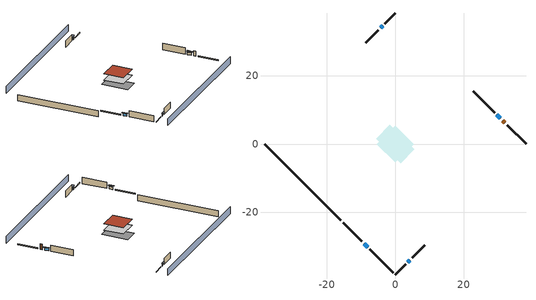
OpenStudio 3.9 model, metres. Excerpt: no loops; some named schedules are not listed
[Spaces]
conditioned space 1
 floor foundation (Slab1 construction): -5.57,1.59 -1.59,5.57 5.57,-1.59 1.59,-5.57 z-2.13
 floor adiabatic (AdiabaticFloorConstruction): -5.34,0 0,5.34 5.34,0 0,-5.34 z0.3
 wall outside (Wall1 construction): -7.39,-30.82 -0.66,-37.55 z0.3:2.74
 wall outside (Wall2 construction): -4.94,33.27 -8.68,29.53 z0.3:2.74
 wall outside (Wall3 construction): 29.03,9.18 22.83,15.38 z0.3:2.74
 wall outside (Wall4 construction): 4.94,-33.27 8.68,-29.53 z0.3:2.74
 wall outside (RimJoist1 construction): -15.27,-22.94 -9.75,-28.46 z0.3:0.61
 wall outside (RimJoist2 construction): 0,38.21 -3.06,35.15 z0.3:0.61
 wall outside (RimJoist3 construction): 38.21,0 32.69,5.52 z0.3:0.61
 wall outside (RimJoist4 construction): 0,-38.21 3.06,-35.15 z0.3:0.61
 wall outside (AdiabaticWallConstruction): -9.09,-29.12 -8.05,-30.16 / 30.73,7.48 29.69,8.52 z0.3:1.31; -3.72,34.49 -4.28,33.93 / 3.72,-34.49 4.28,-33.93 z0.3:1.34
 wall outside (AdiabaticWallConstruction 1): 32.04,6.17 31.39,6.82 z0.3:2.34
 wall foundation (FoundationWall1 construction): -38.21,0 -15.93,-22.29 z-2.13:0.3
 window (WindowConstruction): -9.09,-29.12 -8.05,-30.16 z0.3:1.31
 window (WindowConstruction 1): -3.72,34.49 -4.28,33.93 z0.3:1.34
 window (WindowConstruction 2): 30.73,7.48 29.69,8.52 z0.3:1.31
 window (WindowConstruction 3): 3.72,-34.49 4.28,-33.93 z0.3:1.34
 door (Door): 32.04,6.17 31.39,6.82 z0.3:2.34
 ceiling adiabatic (AdiabaticFloorConstruction): 0,-5.34 5.34,0 0,5.34 -5.34,0 z0.3
 roof outside (Roof1 construction): 0,5.34 -5.34,0 0,-5.34 5.34,0 z2.74
shading: 3.23,-41.44 41.44,-3.23 / -3.23,41.44 -41.44,3.23 z0:2.74; -7.83,-30.38 -9.31,-28.9 -9.74,-29.33 -8.26,-30.81 z1.62; -4.5,33.71 -3.5,34.71 -3.93,35.14 -4.93,34.14 z1.65; 29.47,8.74 30.95,7.26 31.38,7.69 29.9,9.17 z1.62; 4.5,-33.71 3.5,-34.71 3.93,-35.14 4.93,-34.14 z1.65
[Site]
Portland Intl Arpt_OR: Latitude {deg}=45.59; Longitude {deg}=-122.6; Time Zone {hr}=-8; Elevation {m}=33; Terrain=Suburbs; Keep Site Location Information=Yes
[Site:GroundTemperature:Shallow]
10.2558, 8.96328, 8.85977, 9.47314, 11.9355, 14.3863, 16.5111, 17.8571, 17.9714, 16.8767, 14.8061, 12.4304
[Site:WaterMainsTemperature]
Calculation Method=Schedule; Temperature Schedule=mains temperature schedule
[Building]
Building 1
[Material] Roughness=Rough
Name | Thickness {m} | Conductivity {W/m-K} | Density {kg/m3} | Specific Heat {J/kg-K} | Thermal Absorptance | Solar Absorptance | Visible Absorptance
asphalt or fiberglass shingles | 0.00635 | 0.162714 | 1121.4 | 1465.45 | 0.9 | 0.85 | 0.85
roof rigid ins | 0.051816 | 0.029427 | 32.04 | 1214.23 | 0.9 | 0.7 | 0.7
osb sheathing 0.75 in. | 0.01905 | 0.115458 | 512.64 | 1214.23 | 0.9 | 0.7 | 0.7
roof stud and cavity | 0.2032 | 0.133729 | 78.34581 | 1123.46 | 0.9 | 0.7 | 0.7
gypsum board | 0.0127 | 0.160291 | 801 | 837.4 | 0.9 | 0.6 | 0.6
wood siding | 0.0254 | 0.102417 | 544.68 | 1172.36 | 0.9 | 0.85 | 0.85
osb sheathing 0.5 in. | 0.0127 | 0.115458 | 512.64 | 1214.23 | 0.9 | 0.7 | 0.7
wall stud and cavity | 0.1397 | 0.550994 | 139.0536 | 1170.24 | 0.9 | 0.7 | 0.7
rim joist stud and cavity | 0.0508 | 0.178688 | 50.32683 | 1063.81 | 0.9 | 0.6 | 0.6
concrete 8.0 in. | 0.2032 | 1.803125 | 2242.8 | 837.4 | 0.9 | 0.7 | 0.7
gypsum board 1 | 0.0127 | 0.160291 | 801 | 837.4 | 0.9 | 0.7 | 0.7
concrete 4.0 in. | 0.1016 | 1.803125 | 2242.8 | 837.4 | 0.9 | 0.7 | 0.7
floor covering | 0.0127 | 0.0450781 | 54.468 | 1339.84 | 0.9 | 0.9 | 0.9
wood siding 1; wood siding 2 | 0.0254 | 0.102417 | 544.68 | 1172.36
wall rigid ins; floor rigid ins | 0.512978 | 0.029427 | 32.04 | 1214.23 | 0.9 | 0.7 | 0.7
wall stud and cavity 1 | 0.0889 | 0.380278 | 52.3479 | 1209.89 | 0.9 | 0.7 | 0.7
door material | 0.04445 | 0.0612267 | 512.64 | 1214.23 | 0.9 | 0.7 | 0.7
floor stud and cavity | 0.1397 | 1.75129 | 37.0049 | 1207.88 | 0.9 | 0.7 | 0.7
floor covering 1 | 0.0127 | 0.0433444 | 54.468 | 1339.84 | 0.9 | 0.6 | 0.6
wall stud and cavity 2 | 0.0889 | 0.391764 | 83.0341 | 1211.67 | 0.9 | 0.7 | 0.7
furniture material conditioned space 1 | 0.1524 | 0.115458 | 640.8 | 1214.23 | 0.9 | 0.6 | 0.6
[Construction]
Roof1 construction: asphalt or fiberglass shingles, roof rigid ins, osb sheathing 0.75 in., roof stud and cavity, gypsum board
Wall1 construction; Wall2 construction; Wall3 construction; Wall4 construction: wood siding, osb sheathing 0.5 in., wall stud and cavity, gypsum board
RimJoist1 construction; RimJoist2 construction; RimJoist3 construction; RimJoist4 construction: wood siding, rim joist stud and cavity
FoundationWall1 construction: concrete 8.0 in., gypsum board 1
Slab1 construction: concrete 4.0 in., floor covering
WindowConstruction; WindowConstruction 1; WindowConstruction 2; WindowConstruction 3: WindowMaterial
AdiabaticWallConstruction: wood siding 1, wall rigid ins, wall stud and cavity 1, gypsum board
Door: door material
AdiabaticWallConstruction 1: wood siding 2, wall rigid ins, wall stud and cavity 1, gypsum board
AdiabaticFloorConstruction: floor stud and cavity, floor rigid ins, osb sheathing 0.75 in., floor covering 1
PartitionWallConstruction: gypsum board, wall stud and cavity 2, gypsum board
furniture construction conditioned space 1: furniture material conditioned space 1
[WindowMaterial:SimpleGlazingSystem]
WindowMaterial: U-Factor {W/m2-K}=2.78222; Solar Heat Gain Coefficient=0.56
[ThermalZone]
conditioned space: Multiplier=1; Volume {m3}=278.185; Thermostat=conditioned space temperature setpoint; Use Ideal Air Loads=No
[Space]
conditioned space 1: Thermal Zone=conditioned space; Volume {m3}=278.185
[ThermostatSetpoint:DualSetpoint]
conditioned space temperature setpoint: Heating Setpoint Temperature Schedule=heating setpoint; Cooling Setpoint Temperature Schedule=cooling setpoint; Temperature Difference Between Cutout And Setpoint {deltaC}=0
[Foundation:Kiva]
Foundation Kiva 1: Initial Indoor Air Temperature {C}=20.5556; Wall Height Above Grade {m}=0.3048; Wall Depth Below Slab {m}=0.2032
[Foundation:Kiva:Settings]
Soil Conductivity {W/m-K}=1.9041; Soil Density {kg/m3}=1842.3; Soil Specific Heat {J/kg-K}=418.7; Ground Solar Absorptivity=0.9; Ground Thermal Absorptivity=0.9; Ground Surface Roughness {m}=0.03; Far-Field Width {m}=40; Deep-Ground Boundary Condition=ZeroFlux; Deep-Ground Depth {m}=40; Minimum Cell Dimension {m}=0.2; Maximum Cell Growth Coefficient=3; Simulation Timestep=Timestep
[SurfaceProperty:ExposedFoundationPerimeter]
Slab1: Exposed Perimeter Calculation Method=TotalExposedPerimeter; Total Exposed Perimeter {m}=31.51632
[SurfaceProperty:IncidentSolarMultiplier] Incident Solar Multiplier=1; Incident Solar Multiplier Schedule=trans schedule winter=0.85 summer=0.7
Window1; Window2; Window3; Window4
[InternalMass:Definition] Design Level Calculation Method=SurfaceArea
Name | Construction | Surface Area {m2}
partition wall mass | PartitionWallConstruction | 114.085
furniture mass conditioned space 1 | furniture construction conditioned space 1 | 45.63397
[InternalMass] Space or SpaceType=conditioned space 1; Multiplier=1
Name | Internal Mass Definition
partition wall mass | partition wall mass
furniture mass conditioned space 1 | furniture mass conditioned space 1
[Fan:SystemModel]
central ac and furnace supply fan: Availability Schedule=Always On Discrete; Design Maximum Air Flow Rate {m3/s}=0.260043; Speed Control Method=Discrete; Electric Power Minimum Flow Rate Fraction=0.2; Design Pressure Rise {Pa}=500; Motor Efficiency=1; Motor In Air Stream Fraction=1; Design Electric Power Consumption {W}=autosize; Design Power Sizing Method=PowerPerFlow; Electric Power Per Unit Flow Rate {W/(m3/s)}=1059.44; Electric Power Per Unit Flow Rate Per Unit Pressure {W-s/m3-Pa}=1.66667; Fan Total Efficiency=0.7; Motor Loss Radiative Fraction=0; Speed Flow Fraction 1=0.93466; Speed Electric Power Fraction 1=0.81652; Speed Flow Fraction 2=1; Speed Electric Power Fraction 2=1
[EnergyManagementSystem:Sensor]
Name | Output Variable or Output Meter Index Key | Output Variable or Output Meter
central_ac_and_furnace_supply_fan_s; central_ac_and_furnace_supply_fan_s_1 | central ac and furnace supply fan | Fan Electricity Energy
water_heater_T_set | water heater setpoint | Schedule Value
out_pb_s |  | Site Outdoor Air Barometric Pressure
out_wt_s |  | Site Outdoor Air Humidity Ratio
site_vw_s |  | Site Wind Speed
cool_season | cooling season schedule | Schedule Value
central_ac_and_furnace_airloop_Fan_RTF_s | central ac and furnace supply fan | Fan Runtime Fraction Speed 1
central_ac_and_furnace_airloop_Fan_RTF_s_1 | central ac and furnace supply fan | Fan Runtime Fraction Speed 2
natural_vent_s | natural vent schedule | Schedule Value
htg_sp_s; htg_sp_s_1 | heating setpoint | Schedule Value
clg_sp_s; clg_sp_s_1 | cooling setpoint | Schedule Value
mech_vent_range_fan_0_sch_s | mech vent range fan 0 schedule | Schedule Value
mech_vent_bath_fan_0_sch_s | mech vent bath fan 0 schedule | Schedule Value
clothes_dryer_exhaust_0_sch_s | clothes_dryer | Schedule Value
htg_load_cond |  | Heating:EnergyTransfer:Zone:CONDITIONED SPACE
clg_load_cond |  | Cooling:EnergyTransfer:Zone:CONDITIONED SPACE
s_conv | FoundationWall1 | Surface Inside Face Convection Heat Gain Energy
s_ig | FoundationWall1 | Surface Inside Face Internal Gains Radiation Heat Gain Energy
s_sol | FoundationWall1 | Surface Inside Face Solar Radiation Heat Gain Energy
s_lgt | FoundationWall1 | Surface Inside Face Lights Radiation Heat Gain Energy
s_surf | FoundationWall1 | Surface Inside Face Net Surface Thermal Radiation Heat Gain Energy
s_conv_1 | inferred conditioned ceiling | Surface Inside Face Convection Heat Gain Energy
s_ig_1 | inferred conditioned ceiling | Surface Inside Face Internal Gains Radiation Heat Gain Energy
s_sol_1 | inferred conditioned ceiling | Surface Inside Face Solar Radiation Heat Gain Energy
s_lgt_1 | inferred conditioned ceiling | Surface Inside Face Lights Radiation Heat Gain Energy
s_surf_1 | inferred conditioned ceiling | Surface Inside Face Net Surface Thermal Radiation Heat Gain Energy
s_conv_2 | inferred conditioned floor | Surface Inside Face Convection Heat Gain Energy
s_ig_2 | inferred conditioned floor | Surface Inside Face Internal Gains Radiation Heat Gain Energy
s_sol_2 | inferred conditioned floor | Surface Inside Face Solar Radiation Heat Gain Energy
s_lgt_2 | inferred conditioned floor | Surface Inside Face Lights Radiation Heat Gain Energy
s_surf_2 | inferred conditioned floor | Surface Inside Face Net Surface Thermal Radiation Heat Gain Energy
s_conv_3 | RimJoist1 | Surface Inside Face Convection Heat Gain Energy
s_ig_3 | RimJoist1 | Surface Inside Face Internal Gains Radiation Heat Gain Energy
s_sol_3 | RimJoist1 | Surface Inside Face Solar Radiation Heat Gain Energy
s_lgt_3 | RimJoist1 | Surface Inside Face Lights Radiation Heat Gain Energy
s_surf_3 | RimJoist1 | Surface Inside Face Net Surface Thermal Radiation Heat Gain Energy
s_conv_4 | RimJoist2 | Surface Inside Face Convection Heat Gain Energy
s_ig_4 | RimJoist2 | Surface Inside Face Internal Gains Radiation Heat Gain Energy
s_sol_4 | RimJoist2 | Surface Inside Face Solar Radiation Heat Gain Energy
s_lgt_4 | RimJoist2 | Surface Inside Face Lights Radiation Heat Gain Energy
s_surf_4 | RimJoist2 | Surface Inside Face Net Surface Thermal Radiation Heat Gain Energy
s_conv_5 | RimJoist3 | Surface Inside Face Convection Heat Gain Energy
s_ig_5 | RimJoist3 | Surface Inside Face Internal Gains Radiation Heat Gain Energy
s_sol_5 | RimJoist3 | Surface Inside Face Solar Radiation Heat Gain Energy
s_lgt_5 | RimJoist3 | Surface Inside Face Lights Radiation Heat Gain Energy
s_surf_5 | RimJoist3 | Surface Inside Face Net Surface Thermal Radiation Heat Gain Energy
s_conv_6 | RimJoist4 | Surface Inside Face Convection Heat Gain Energy
s_ig_6 | RimJoist4 | Surface Inside Face Internal Gains Radiation Heat Gain Energy
s_sol_6 | RimJoist4 | Surface Inside Face Solar Radiation Heat Gain Energy
s_lgt_6 | RimJoist4 | Surface Inside Face Lights Radiation Heat Gain Energy
s_surf_6 | RimJoist4 | Surface Inside Face Net Surface Thermal Radiation Heat Gain Energy
s_conv_7 | Roof1 | Surface Inside Face Convection Heat Gain Energy
s_ig_7 | Roof1 | Surface Inside Face Internal Gains Radiation Heat Gain Energy
s_sol_7 | Roof1 | Surface Inside Face Solar Radiation Heat Gain Energy
s_lgt_7 | Roof1 | Surface Inside Face Lights Radiation Heat Gain Energy
s_surf_7 | Roof1 | Surface Inside Face Net Surface Thermal Radiation Heat Gain Energy
s_conv_8 | Slab1 | Surface Inside Face Convection Heat Gain Energy
s_ig_8 | Slab1 | Surface Inside Face Internal Gains Radiation Heat Gain Energy
s_sol_8 | Slab1 | Surface Inside Face Solar Radiation Heat Gain Energy
s_lgt_8 | Slab1 | Surface Inside Face Lights Radiation Heat Gain Energy
s_surf_8 | Slab1 | Surface Inside Face Net Surface Thermal Radiation Heat Gain Energy
ss_sol | Door1 | Surface Inside Face Solar Radiation Heat Gain Energy
ss_lgt | Door1 | Surface Inside Face Lights Radiation Heat Gain Energy
ss_conv | Door1 | Surface Inside Face Convection Heat Gain Energy
ss_ig | Door1 | Surface Inside Face Internal Gains Radiation Heat Gain Energy
ss_surf | Door1 | Surface Inside Face Net Surface Thermal Radiation Heat Gain Energy
ss_conv_1 | Window1 | Surface Inside Face Convection Heat Gain Energy
ss_ig_1 | Window1 | Surface Inside Face Internal Gains Radiation Heat Gain Energy
ss_surf_1 | Window1 | Surface Inside Face Net Surface Thermal Radiation Heat Gain Energy
ss_trans_in | Window1 | Surface Window Transmitted Solar Radiation Rate
ss_back_out | Window1 | Surface Window Shortwave from Zone Back Out Window Heat Transfer Rate
ss_trans_out | Window1 | Surface Inside Face Initial Transmitted Diffuse Transmitted Out Window Solar Radiation Rate
ss_conv_2 | Window2 | Surface Inside Face Convection Heat Gain Energy
ss_ig_2 | Window2 | Surface Inside Face Internal Gains Radiation Heat Gain Energy
ss_surf_2 | Window2 | Surface Inside Face Net Surface Thermal Radiation Heat Gain Energy
ss_trans_in_1 | Window2 | Surface Window Transmitted Solar Radiation Rate
ss_back_out_1 | Window2 | Surface Window Shortwave from Zone Back Out Window Heat Transfer Rate
ss_trans_out_1 | Window2 | Surface Inside Face Initial Transmitted Diffuse Transmitted Out Window Solar Radiation Rate
ss_conv_3 | Window3 | Surface Inside Face Convection Heat Gain Energy
ss_ig_3 | Window3 | Surface Inside Face Internal Gains Radiation Heat Gain Energy
ss_surf_3 | Window3 | Surface Inside Face Net Surface Thermal Radiation Heat Gain Energy
ss_trans_in_2 | Window3 | Surface Window Transmitted Solar Radiation Rate
ss_back_out_2 | Window3 | Surface Window Shortwave from Zone Back Out Window Heat Transfer Rate
ss_trans_out_2 | Window3 | Surface Inside Face Initial Transmitted Diffuse Transmitted Out Window Solar Radiation Rate
ss_conv_4 | Window4 | Surface Inside Face Convection Heat Gain Energy
ss_ig_4 | Window4 | Surface Inside Face Internal Gains Radiation Heat Gain Energy
ss_surf_4 | Window4 | Surface Inside Face Net Surface Thermal Radiation Heat Gain Energy
ss_trans_in_3 | Window4 | Surface Window Transmitted Solar Radiation Rate
ss_back_out_3 | Window4 | Surface Window Shortwave from Zone Back Out Window Heat Transfer Rate
ss_trans_out_3 | Window4 | Surface Inside Face Initial Transmitted Diffuse Transmitted Out Window Solar Radiation Rate
s_conv_9 | Wall1 | Surface Inside Face Convection Heat Gain Energy
s_ig_9 | Wall1 | Surface Inside Face Internal Gains Radiation Heat Gain Energy
s_sol_9 | Wall1 | Surface Inside Face Solar Radiation Heat Gain Energy
s_lgt_9 | Wall1 | Surface Inside Face Lights Radiation Heat Gain Energy
s_surf_9 | Wall1 | Surface Inside Face Net Surface Thermal Radiation Heat Gain Energy
s_conv_10 | Wall2 | Surface Inside Face Convection Heat Gain Energy
s_ig_10 | Wall2 | Surface Inside Face Internal Gains Radiation Heat Gain Energy
s_sol_10 | Wall2 | Surface Inside Face Solar Radiation Heat Gain Energy
s_lgt_10 | Wall2 | Surface Inside Face Lights Radiation Heat Gain Energy
s_surf_10 | Wall2 | Surface Inside Face Net Surface Thermal Radiation Heat Gain Energy
s_conv_11 | Wall3 | Surface Inside Face Convection Heat Gain Energy
s_ig_11 | Wall3 | Surface Inside Face Internal Gains Radiation Heat Gain Energy
s_sol_11 | Wall3 | Surface Inside Face Solar Radiation Heat Gain Energy
s_lgt_11 | Wall3 | Surface Inside Face Lights Radiation Heat Gain Energy
s_surf_11 | Wall3 | Surface Inside Face Net Surface Thermal Radiation Heat Gain Energy
s_conv_12 | Wall4 | Surface Inside Face Convection Heat Gain Energy
s_ig_12 | Wall4 | Surface Inside Face Internal Gains Radiation Heat Gain Energy
s_sol_12 | Wall4 | Surface Inside Face Solar Radiation Heat Gain Energy
s_lgt_12 | Wall4 | Surface Inside Face Lights Radiation Heat Gain Energy
s_surf_12 | Wall4 | Surface Inside Face Net Surface Thermal Radiation Heat Gain Energy
im_conv | furniture mass conditioned space 1 | Surface Inside Face Convection Heat Gain Energy
im_ig | furniture mass conditioned space 1 | Surface Inside Face Internal Gains Radiation Heat Gain Energy
im_sol | furniture mass conditioned space 1 | Surface Inside Face Solar Radiation Heat Gain Energy
im_lgt | furniture mass conditioned space 1 | Surface Inside Face Lights Radiation Heat Gain Energy
im_surf | furniture mass conditioned space 1 | Surface Inside Face Net Surface Thermal Radiation Heat Gain Energy
im_conv_1 | partition wall mass | Surface Inside Face Convection Heat Gain Energy
im_ig_1 | partition wall mass | Surface Inside Face Internal Gains Radiation Heat Gain Energy
im_sol_1 | partition wall mass | Surface Inside Face Solar Radiation Heat Gain Energy
im_lgt_1 | partition wall mass | Surface Inside Face Lights Radiation Heat Gain Energy
im_surf_1 | partition wall mass | Surface Inside Face Net Surface Thermal Radiation Heat Gain Energy
airflow_gain | infil flow | Infiltration Sensible Heat Gain Energy
airflow_loss | infil flow | Infiltration Sensible Heat Loss Energy
airflow_gain_1 | natural vent flow | Infiltration Sensible Heat Gain Energy
airflow_loss_1 | natural vent flow | Infiltration Sensible Heat Loss Energy
airflow_gain_2 | whole house fan flow | Infiltration Sensible Heat Gain Energy
airflow_loss_2 | whole house fan flow | Infiltration Sensible Heat Loss Energy
mv_conv | mech vent bath fan 0 | Electric Equipment Convective Heating Energy
mv_rad | mech vent bath fan 0 | Electric Equipment Radiant Heating Energy
mv_conv_1 | mech vent house fan | Electric Equipment Convective Heating Energy
mv_rad_1 | mech vent house fan | Electric Equipment Radiant Heating Energy
mv_conv_2 | mech vent house fan cfis | Electric Equipment Convective Heating Energy
mv_rad_2 | mech vent house fan cfis | Electric Equipment Radiant Heating Energy
mv_conv_3 | mech vent range fan 0 | Electric Equipment Convective Heating Energy
mv_rad_3 | mech vent range fan 0 | Electric Equipment Radiant Heating Energy
mv_conv_4 | mech vent house fan latent load | Other Equipment Convective Heating Energy
mv_rad_4 | mech vent house fan latent load | Other Equipment Radiant Heating Energy
mv_conv_5 | mech vent house fan sensible load | Other Equipment Convective Heating Energy
mv_rad_5 | mech vent house fan sensible load | Other Equipment Radiant Heating Energy
ig_lgt_conv | interior lighting | Lights Convective Heating Energy
ig_lgt_rad | interior lighting | Lights Radiant Heating Energy
ig_lgt_vis | interior lighting | Lights Visible Radiation Heating Energy
ig_ee_conv | clothes dryer | Electric Equipment Convective Heating Energy
ig_ee_rad | clothes dryer | Electric Equipment Radiant Heating Energy
ig_ee_conv_1 | clothes washer | Electric Equipment Convective Heating Energy
ig_ee_rad_1 | clothes washer | Electric Equipment Radiant Heating Energy
ig_ee_conv_2 | cooking range | Electric Equipment Convective Heating Energy
ig_ee_rad_2 | cooking range | Electric Equipment Radiant Heating Energy
ig_ee_conv_3 | dishwasher | Electric Equipment Convective Heating Energy
ig_ee_rad_3 | dishwasher | Electric Equipment Radiant Heating Energy
ig_ee_conv_4 | freezer | Electric Equipment Convective Heating Energy
ig_ee_rad_4 | freezer | Electric Equipment Radiant Heating Energy
ig_ee_conv_5 | fridge | Electric Equipment Convective Heating Energy
ig_ee_rad_5 | fridge | Electric Equipment Radiant Heating Energy
ig_ee_conv_6 | misc plug loads | Electric Equipment Convective Heating Energy
ig_ee_rad_6 | misc plug loads | Electric Equipment Radiant Heating Energy
ig_ee_conv_7 | misc tv | Electric Equipment Convective Heating Energy
ig_ee_rad_7 | misc tv | Electric Equipment Radiant Heating Energy
ig_ee_conv_8 | whole house fan | Electric Equipment Convective Heating Energy
ig_ee_rad_8 | whole house fan | Electric Equipment Radiant Heating Energy
ig_oe_conv | clothes dryer 1 | Other Equipment Convective Heating Energy
ig_oe_rad | clothes dryer 1 | Other Equipment Radiant Heating Energy
ig_oe_conv_1 | cooking range 1 | Other Equipment Convective Heating Energy
ig_oe_rad_1 | cooking range 1 | Other Equipment Radiant Heating Energy
ig_oe_conv_2 | general water use latent | Other Equipment Convective Heating Energy
ig_oe_rad_2 | general water use latent | Other Equipment Radiant Heating Energy
ig_oe_conv_3 | general water use sensible | Other Equipment Convective Heating Energy
ig_oe_rad_3 | general water use sensible | Other Equipment Radiant Heating Energy
ig_oe_conv_4 | water heater energy adjustment1 | Other Equipment Convective Heating Energy
ig_oe_rad_4 | water heater energy adjustment1 | Other Equipment Radiant Heating Energy
ig_oe_conv_5 | water heater lat | Other Equipment Convective Heating Energy
ig_oe_rad_5 | water heater lat | Other Equipment Radiant Heating Energy
ig_oe_conv_6 | water heater sens | Other Equipment Convective Heating Energy
ig_oe_rad_6 | water heater sens | Other Equipment Radiant Heating Energy
ig_ppl_conv | occupants | People Convective Heating Energy
ig_ppl_rad | occupants | People Radiant Heating Energy
[EnergyManagementSystem:Program]
central_ac_and_furnace_supply_fan_disaggregate_program: Set central_ac_and_furnace_supply_fan_clg = 0; If central_ac_and_furnace_clg_coil_s > 0; Set central_ac_and_furnace_supply_fan_clg = central_ac_and_furnace_supply_fan_s; EndIf
central_ac_and_furnace_supply_fan_disaggregate_program_1: Set central_ac_and_furnace_supply_fan_primary_htg = 0; If central_ac_and_furnace_htg_coil_s > 0; Set central_ac_and_furnace_supply_fan_primary_htg = central_ac_and_furnace_supply_fan_s_1; EndIf
water_heater_InletAir: Set water_heater_Tamb_act = water_heater_amb_temp; Set water_heater_RHamb_act = 0; Set water_heater_RHamb_act = water_heater_RHamb_act + (water_heater_amb_rh / 100) / 1; Set water_heater_sens_act = (0 - water_heater_sens_cool - (water_heater_tl + water_heater_fan_pwr)) / 1; Set water_heater_lat_act = (0 - water_heater_lat_cool) / 1
[OtherEquipment:Definition] Design Level Calculation Method=EquipmentLevel
Name | Design Level {W} | Fraction Latent | Fraction Radiant | Fraction Lost
water heater sens; mech vent house fan sensible load | 0 | 0 | 0 | 0
water heater lat; mech vent house fan latent load | 0 | 1 | 0 | 0
water heater energy adjustment1 | 0.01 | 0 | 0 | 1
clothes dryer 2 | 0 | 0.015 | 0.081 | 0.85
cooking range 2 | 2603.38 | 0.16 | 0.384 | 0.2
general water use sensible | -61.6891 | 0 | 0.6 | 0
general water use latent | 62.594 | 1 | 0 | 0
[OtherEquipment] Space or SpaceType=conditioned space 1
Name | Other Equipment Definition | Schedule | Fuel Type
water heater sens | water heater sens | Always On Discrete
water heater lat | water heater lat | Always On Discrete
water heater energy adjustment1 | water heater energy adjustment1 | Always On Discrete | Electricity
clothes dryer 1 | clothes dryer 2 | clothes_dryer | Electricity
cooking range 1 | cooking range 2 | cooking_range | NaturalGas
general water use sensible | general water use sensible | general water use schedule
general water use latent | general water use latent | general water use schedule
mech vent house fan sensible load | mech vent house fan sensible load | Always On Discrete
mech vent house fan latent load | mech vent house fan latent load | Always On Discrete
[ElectricEquipment:Definition] Design Level Calculation Method=EquipmentLevel
Name | Design Level {W} | Fraction Latent | Fraction Radiant | Fraction Lost
clothes washer | 268.336 | 0.03 | 0.162 | 0.7
clothes dryer | 10846 | 0.015 | 0.081 | 0.85
dishwasher | 657.778 | 0.3 | 0.18 | 0.4
fridge | 46.9578 | 0 | 0.6 | 0
freezer | 194.914 | 0 | 0.6 | 0
cooking range | 88.8311 | 0.16 | 0.384 | 0.2
misc tv | 279.791 | 0 | 0.6 | 0
misc plug loads | 171.6 | 0.021 | 0.558 | 0.049
whole house fan; mech vent house fan | 0 | 0 | 0 | 1
mech vent house fan cfis | 0 | 0 | 0 | 0
mech vent range fan 0; mech vent bath fan 0 | 30 | 0 | 0 | 1
[ElectricEquipment] Space or SpaceType=conditioned space 1
Name | Electric Equipment Definition | Schedule
clothes washer | clothes washer | clothes_washer
clothes dryer | clothes dryer | clothes_dryer
dishwasher | dishwasher | dishwasher
fridge | fridge | fridge schedule
freezer | freezer | freezer schedule
cooking range | cooking range | cooking_range
misc tv | misc tv | plug_loads_tv
misc plug loads | misc plug loads | plug_loads_other
whole house fan | whole house fan | Always On Discrete
mech vent house fan | mech vent house fan | mech vent house fan schedule
mech vent house fan cfis | mech vent house fan cfis | mech vent house fan cfis schedule
mech vent range fan 0 | mech vent range fan 0 | mech vent range fan 0 schedule
mech vent bath fan 0 | mech vent bath fan 0 | mech vent bath fan 0 schedule
[WaterUse:Equipment:Definition]
Name | Peak Flow Rate {m3/s}
clothes washer | 1.02117e-05
dishwasher | 5.8739e-06
[Lights:Definition]
interior lighting: Design Level Calculation Method=LightingLevel; Lighting Level {W}=237.088; Fraction Radiant=0.6; Fraction Visible=0.2; Return Air Fraction=0
[Lights]
interior lighting: Lights Definition=interior lighting; Space or SpaceType=conditioned space 1; Schedule=lighting_interior; Fraction Replaceable=1
[Exterior:Lights:Definition]
exterior lighting: Design Level {W}=6.19068
[Exterior:Lights]
exterior lighting: Exterior Lights Definition=exterior lighting; Schedule=exterior lighting schedule
[People:Definition]
occupants: Number of People Calculation Method=People; Number of People {people}=3; Fraction Radiant=0.314171; Sensible Heat Fraction=0.56303; Carbon Dioxide Generation Rate {m3/s-W}=0; Enable ASHRAE 55 Comfort Warnings=No; Mean Radiant Temperature Calculation Type=EnclosureAveraged
[People]
occupants: People Definition=occupants; Space or SpaceType=conditioned space 1; Number of People Schedule=occupants; Activity Level Schedule=occupants activity schedule; Multiplier=1
[SpaceInfiltration:DesignFlowRate] Space or SpaceType=conditioned space 1; Schedule=Always On Discrete; Design Flow Rate Calculation Method=Flow/Space; Design Flow Rate {m3/s}=0
natural vent flow; whole house fan flow; infil flow
